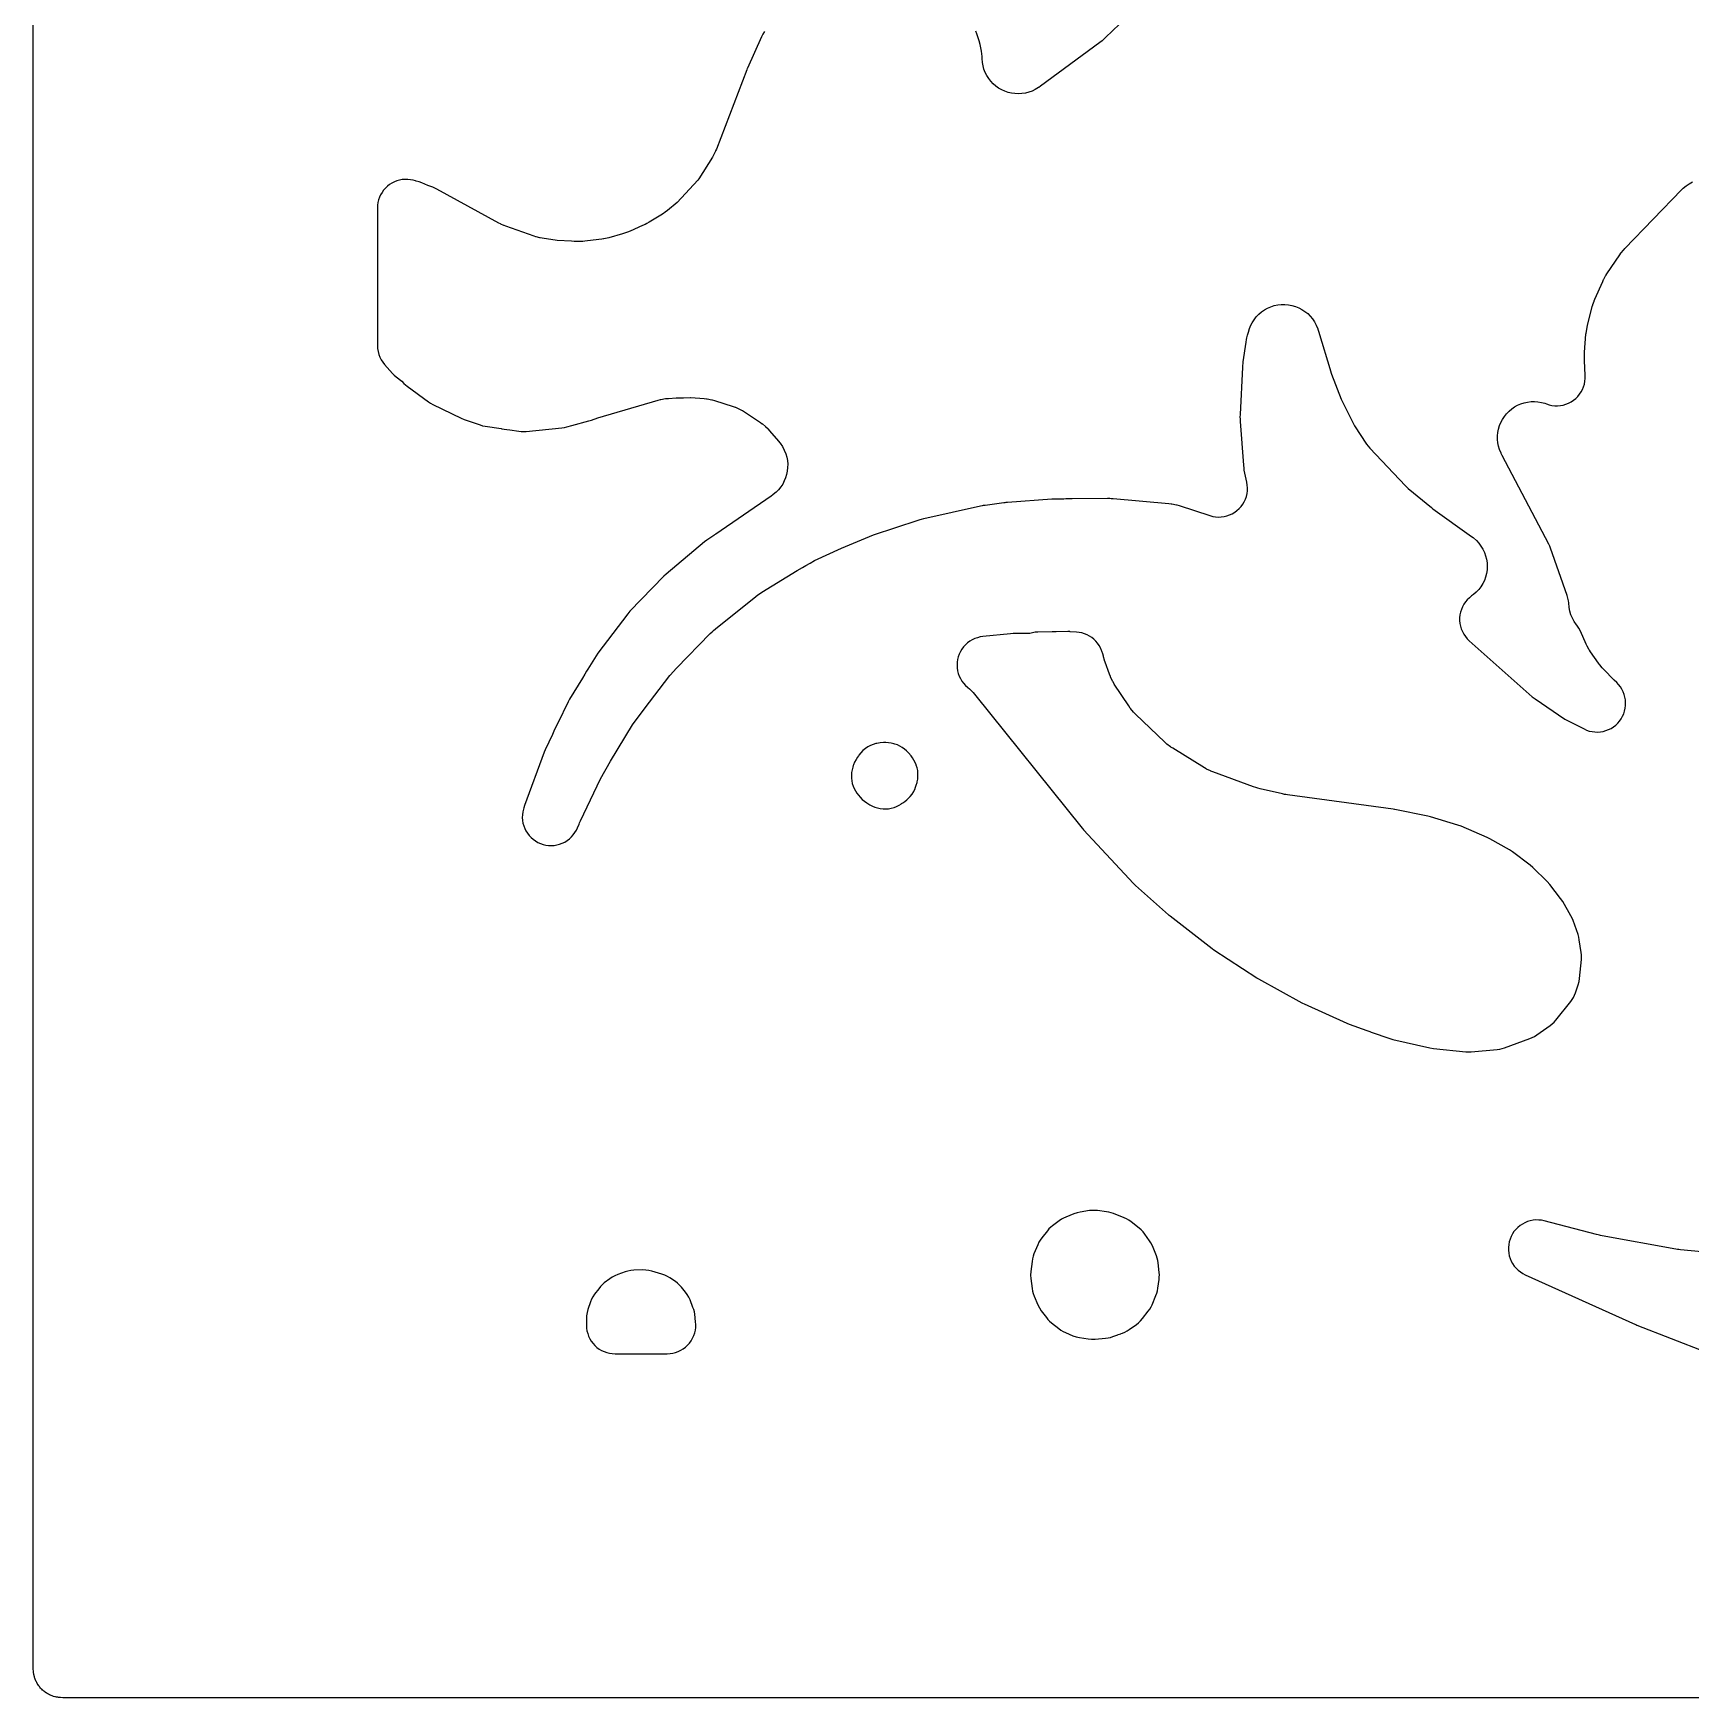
# Model space of a CAD drawing. Header units: millimetres. Extents: x 0 to 300, y 0 to 300.
# Drawn here: x -0.1 to 144.4, y -0.1 to 145 of the extents above; entities that cross this region are included whole.
import ezdxf

# ---------------------------------------------------------------- set-up
doc = ezdxf.new("R2010")
doc.units = ezdxf.units.MM
doc.layers.add('CUT', color=7, linetype='CONTINUOUS')

msp = doc.modelspace()

# ---------------------------------------------------------------- linework, layer by layer
at = {"layer": 'CUT'}
for points in [[(297.0119, -0.15), (2.9618, -0.15), (2.4114, -0.15), (2.2186, -0.1405), (2.1042, -0.1348), (2.0883, -0.1324), (2.0591, -0.1281), (1.9774, -0.116), (1.9747, -0.1156), (1.8619, -0.0988), (1.7975, -0.0826), (1.778, -0.0777), (1.7689, -0.0755), (1.7343, -0.0668), (1.6243, -0.0392), (1.4997, 0.0054), (1.3937, 0.0434), (1.3382, 0.0697), (1.3008, 0.0874), (1.2913, 0.0919), (1.2733, 0.1004), (1.1723, 0.1482), (1.0572, 0.2172), (0.9622, 0.2742), (0.9402, 0.2906), (0.9193, 0.306), (0.8936, 0.3251), (0.8534, 0.3549), (0.7655, 0.4202), (0.7062, 0.4739), (0.6886, 0.4899), (0.6742, 0.5029), (0.664, 0.5122), (0.584, 0.5848), (0.5825, 0.5864), (0.577, 0.5925), (0.5754, 0.5943), (0.4907, 0.6877), (0.4195, 0.7663), (0.4166, 0.7702), (0.4163, 0.7706), (0.3809, 0.8184), (0.3353, 0.8799), (0.2736, 0.9631), (0.1992, 1.0873), (0.1477, 1.1732), (0.0961, 1.2823), (0.0847, 1.3065), (0.0838, 1.3085), (0.0837, 1.3086), (0.043, 1.3947), (-0.0101, 1.543), (-0.0395, 1.6253), (-0.058, 1.6991), (-0.0629, 1.7187), (-0.0679, 1.7388), (-0.0812, 1.7918), (-0.099, 1.863), (-0.129, 2.065), (-0.135, 2.1053), (-0.15, 2.4114), (-0.15, 2.9225), (-0.15, 297)], [(95.1651, 146.4052), (93.3417, 144.6488), (93.1576, 144.4828), (93.029, 144.3744), (92.8342, 144.2209), (87.6603, 140.4135), (87.512, 140.3097), (87.485, 140.2918), (87.1992, 140.1214), (86.9247, 139.9917), (86.639, 139.8891), (86.3447, 139.8146), (86.0445, 139.7687), (85.7414, 139.752), (85.438, 139.7647), (85.1373, 139.8065), (84.8421, 139.8771), (84.555, 139.9759), (84.2787, 140.1019), (84.016, 140.2539), (83.769, 140.4306), (83.5403, 140.6302), (83.3319, 140.851), (83.1458, 141.0908), (82.9836, 141.3475), (82.847, 141.6186), (82.7371, 141.9016), (82.655, 142.1939), (82.6015, 142.4928), (82.5748, 142.8245), (82.5736, 142.8621), (82.5719, 142.9991), (82.5584, 143.2296), (82.5237, 143.4578), (82.4024, 144.0651), (82.3196, 144.3747), (82.1108, 144.9938), (82.0206, 145.223)], [(63.6035, 145.1737), (63.4615, 144.9558), (63.343, 144.7243), (62.1129, 141.9787), (62.1023, 141.9548), (62.1004, 141.9505), (62.0587, 141.8486), (59.4035, 134.9352), (59.3366, 134.7724), (59.3239, 134.7435), (59.1823, 134.4583), (59.0541, 134.2345), (57.8723, 132.3265), (57.7866, 132.2281), (55.989, 130.2762), (55.1403, 129.5806), (54.9299, 129.4202), (54.7833, 129.3165), (54.5621, 129.1714), (53.5533, 128.5592), (53.3406, 128.4395), (53.1937, 128.3629), (52.9736, 128.2573), (51.8807, 127.7755), (51.6414, 127.6797), (51.4769, 127.6203), (51.2316, 127.5412), (50.0298, 127.1986), (49.8933, 127.1625), (49.8687, 127.1565), (49.5921, 127.0997), (49.5671, 127.0956), (49.4274, 127.0751), (48.1657, 126.914), (47.9248, 126.8911), (47.7608, 126.8808), (47.5188, 126.8735), (47.0519, 126.8745), (47.0346, 126.8753), (47.0053, 126.8765), (46.779, 126.8865), (45.5137, 126.9419), (44.2202, 127.1494), (44.0542, 127.1799), (44.0246, 127.186), (43.6977, 127.2692), (43.6688, 127.2779), (43.5085, 127.3305), (41.0476, 128.1985), (40.904, 128.2525), (40.8785, 128.2627), (40.5987, 128.3879), (40.5741, 128.4002), (40.4382, 128.4713), (35.0388, 131.44), (34.8657, 131.5267), (34.6864, 131.5996), (34.2524, 131.757), (33.7301, 131.9812), (33.4807, 132.0729), (33.223, 132.1377), (33.1671, 132.1486), (32.973, 132.2086), (32.7383, 132.2571), (32.4999, 132.2829), (32.2602, 132.2858), (32.0213, 132.2657), (31.7855, 132.2229), (31.5548, 132.1576), (31.3314, 132.0705), (31.1174, 131.9625), (30.9148, 131.8344), (30.7253, 131.6875), (30.5508, 131.5232), (30.3928, 131.3429), (30.2528, 131.1482), (30.1321, 130.9411), (30.0318, 130.7234), (29.9528, 130.497), (29.8959, 130.2642), (29.8615, 130.0269), (29.85, 129.7874), (29.85, 129.7609), (29.85, 122.2696), (29.85, 118.025), (29.85, 117.8486), (29.85, 117.7875), (29.8634, 117.5286), (29.9037, 117.2724), (29.9702, 117.0217), (30.0623, 116.7793), (30.1791, 116.5478), (30.3192, 116.3296), (30.4811, 116.127), (31.1602, 115.3627), (31.3178, 115.2007), (31.4893, 115.0537), (31.9765, 114.6728), (32.1535, 114.4941), (32.2974, 114.3597), (32.4515, 114.2371), (34.2926, 112.887), (34.4816, 112.7613), (34.6811, 112.6532), (37.1512, 111.4566), (37.4254, 111.3434), (38.8041, 110.8675), (39.0242, 110.8027), (39.2494, 110.7583), (40.641, 110.5498), (40.6916, 110.5362), (40.9157, 110.4864), (41.1435, 110.4575), (41.3909, 110.4375), (42.1834, 110.3188), (42.3913, 110.2965), (42.6003, 110.2916), (42.809, 110.3043), (45.9286, 110.6244), (46.153, 110.6578), (46.3735, 110.7114), (46.7893, 110.8327), (48.2854, 111.2239), (48.5097, 111.294), (49.0644, 111.4963), (54.3259, 113.0311), (54.5288, 113.0841), (54.5652, 113.0926), (54.9782, 113.1643), (55.0153, 113.1686), (55.2242, 113.1871), (55.8891, 113.2271), (56.3036, 113.2374), (56.4594, 113.2413), (56.5433, 113.2434), (57.1391, 113.2583), (57.1737, 113.2568), (58.3455, 113.1657), (58.5567, 113.1433), (58.5943, 113.1382), (59.0113, 113.0576), (59.048, 113.0483), (59.2524, 112.9904), (60.8758, 112.4807), (61.0446, 112.4233), (61.0745, 112.4123), (61.3765, 112.2848), (61.665, 112.1293), (61.6923, 112.1128), (61.8429, 112.0172), (63.2583, 111.0703), (63.4025, 110.9689), (63.4278, 110.9501), (63.679, 110.7455), (63.9099, 110.5181), (63.9313, 110.495), (64.0479, 110.3628), (64.8101, 109.4562), (64.933, 109.302), (64.9542, 109.2739), (65.157, 108.9734), (65.3193, 108.6683), (65.4469, 108.3537), (65.5349, 108.0555), (65.5923, 107.7571), (65.6206, 107.4545), (65.6197, 107.1507), (65.5894, 106.8483), (65.53, 106.5502), (65.4422, 106.2593), (65.3267, 105.9783), (65.1846, 105.7096), (65.0172, 105.456), (64.8261, 105.2197), (64.6132, 105.0029), (64.3579, 104.7889), (64.3321, 104.7694), (64.1851, 104.6633), (59.347, 101.347), (59.2434, 101.279), (59.1841, 101.2354), (58.5655, 100.8114), (58.3739, 100.666), (55.0277, 97.8639), (54.8343, 97.6837), (51.8671, 94.6106), (51.6754, 94.3871), (49.061, 90.948), (48.9152, 90.734), (48.2085, 89.572), (48.0838, 89.3974), (47.9213, 89.1377), (47.7277, 88.7813), (46.6099, 86.9433), (46.492, 86.7258), (45.5943, 84.855), (45.3589, 84.4217), (45.2321, 84.1509), (45.115, 83.8563), (44.4772, 82.527), (44.3858, 82.3111), (42.6719, 77.6668), (42.6064, 77.463), (42.5739, 77.3447), (42.521, 77.107), (42.4914, 76.8653), (42.4855, 76.6219), (42.5033, 76.3791), (42.5446, 76.1391), (42.6091, 75.9043), (42.6961, 75.6769), (42.8048, 75.4591), (42.9342, 75.2528), (43.0831, 75.0601), (43.2499, 74.8828), (43.4333, 74.7226), (43.6313, 74.581), (43.8422, 74.4593), (44.064, 74.3587), (44.2944, 74.2801), (44.5315, 74.2244), (44.7728, 74.1919), (45.0161, 74.1831), (45.2591, 74.198), (45.4996, 74.2365), (45.7351, 74.2982), (45.9635, 74.3825), (46.1827, 74.4886), (46.3904, 74.6155), (46.5849, 74.7621), (46.7642, 74.9269), (46.9266, 75.1083), (47.0705, 75.3047), (47.1947, 75.5141), (47.2979, 75.7346), (47.4298, 76.0564), (47.4724, 76.1562), (47.5024, 76.2236), (47.5479, 76.3221), (49.3116, 80.0021), (50.1785, 81.5358), (52.094, 84.7028), (53.0952, 86.0883), (55.3414, 89.003), (55.3754, 89.0446), (55.9276, 89.6528), (58.8769, 92.6784), (59.0385, 92.8346), (59.1513, 92.9373), (59.322, 93.0834), (62.832, 95.912), (63.0229, 96.056), (63.1555, 96.1495), (63.3551, 96.2811), (66.4374, 98.1741), (66.909, 98.4398), (67.2, 98.6039), (67.5821, 98.8192), (67.9659, 99.0355), (70.3114, 100.1256), (73.0986, 101.2911), (76.9995, 102.5747), (77.1787, 102.6287), (77.3012, 102.6624), (77.4828, 102.7074), (82.4456, 103.8073), (82.5967, 103.8375), (82.6997, 103.856), (82.852, 103.88), (84.4717, 104.1015), (84.591, 104.1158), (84.6723, 104.1243), (84.7921, 104.1349), (88.6423, 104.4117), (89.3752, 104.4291), (89.6877, 104.4365), (89.8741, 104.4409), (90.4191, 104.4538), (93.5185, 104.4739), (93.6993, 104.4707), (93.8219, 104.4656), (94.0023, 104.4537), (98.856, 104.0159), (99.065, 103.9911), (99.1021, 103.9857), (99.5141, 103.9012), (99.5503, 103.8917), (99.7522, 103.8322), (102.4363, 102.9594), (102.6777, 102.894), (102.9245, 102.8531), (103.1741, 102.837), (103.424, 102.846), (103.6718, 102.8799), (103.915, 102.9384), (104.1511, 103.0209), (104.3778, 103.1266), (104.5928, 103.2544), (104.7939, 103.403), (104.9792, 103.571), (105.1468, 103.7567), (105.295, 103.9582), (105.4223, 104.1735), (105.5274, 104.4004), (105.6094, 104.6367), (105.6674, 104.88), (105.7007, 105.1279), (105.7091, 105.3779), (105.6925, 105.6274), (105.651, 105.8741), (105.4808, 106.6474), (105.4326, 106.9113), (105.4063, 107.0914), (105.377, 107.3581), (105.0972, 111.1597), (105.0874, 111.3915), (105.0856, 111.5489), (105.09, 111.7809), (105.2974, 115.9032), (105.3103, 116.0772), (105.3217, 116.1952), (105.3426, 116.3684), (105.5911, 118.0906), (105.6302, 118.3134), (105.6613, 118.4638), (105.7137, 118.6838), (105.7913, 118.9711), (105.8444, 119.1498), (105.8547, 119.1815), (105.9766, 119.5018), (106.1162, 119.7816), (106.2829, 120.0461), (106.475, 120.2927), (106.6907, 120.5191), (106.9278, 120.7229), (107.184, 120.9021), (107.4567, 121.055), (107.7432, 121.1801), (108.0408, 121.2761), (108.3464, 121.3421), (108.6571, 121.3774), (108.9697, 121.3817), (109.2812, 121.355), (109.5885, 121.2974), (109.8886, 121.2096), (110.1784, 121.0924), (110.4552, 120.9471), (110.7162, 120.7749), (110.9588, 120.5777), (111.1807, 120.3574), (111.3795, 120.1161), (111.5534, 119.8563), (111.7007, 119.5805), (111.8313, 119.2637), (111.8424, 119.2323), (111.9005, 119.0551), (112.9657, 115.5047), (112.977, 115.4681), (112.9791, 115.4613), (113.0327, 115.3094), (113.8825, 113.1265), (113.9693, 112.9291), (114.8864, 111.0665), (115.0379, 110.8012), (116.0912, 109.1928), (116.2196, 109.0144), (116.3632, 108.8479), (119.4771, 105.5436), (119.7139, 105.3228), (121.749, 103.6587), (121.772, 103.6401), (121.7762, 103.6367), (121.8756, 103.5614), (125.2293, 101.1481), (125.3783, 101.0351), (125.4045, 101.0142), (125.6624, 100.7864), (125.8759, 100.556), (126.0653, 100.3056), (126.2287, 100.0375), (126.3646, 99.7544), (126.4716, 99.4592), (126.5487, 99.1548), (126.5949, 98.8442), (126.61, 98.5305), (126.5937, 98.217), (126.5463, 97.9066), (126.4681, 97.6024), (126.3599, 97.3076), (126.2229, 97.0251), (126.0585, 96.7576), (125.8681, 96.5079), (125.6538, 96.2784), (125.4177, 96.0714), (125.2498, 95.9516), (125.0544, 95.7969), (124.8753, 95.6234), (124.7144, 95.433), (124.5733, 95.2275), (124.4534, 95.009), (124.3558, 94.7796), (124.2815, 94.5416), (124.2313, 94.2974), (124.2056, 94.0494), (124.2048, 93.8001), (124.2289, 93.552), (124.2775, 93.3075), (124.3502, 93.0691), (124.4463, 92.839), (124.5649, 92.6197), (124.7047, 92.4133), (124.8643, 92.2219), (125.0422, 92.0473), (130.5414, 87.1645), (130.7994, 86.964), (133.3861, 85.212), (133.6613, 85.0503), (135.0516, 84.3483), (135.2759, 84.2485), (135.5089, 84.1712), (135.7483, 84.1172), (135.9919, 84.0869), (136.2374, 84.0806), (136.4822, 84.0985), (136.7241, 84.1402), (136.9608, 84.2055), (137.1899, 84.2937), (137.4092, 84.4039), (137.6167, 84.5351), (137.8103, 84.686), (137.9882, 84.8552), (138.1486, 85.041), (138.29, 85.2417), (138.4111, 85.4552), (138.5107, 85.6796), (138.5877, 85.9127), (138.6415, 86.1522), (138.6716, 86.3959), (138.6776, 86.6413), (138.6596, 86.8861), (138.6176, 87.128), (138.5521, 87.3646), (138.4637, 87.5936), (138.3532, 87.8128), (138.2218, 88.0202), (138.0707, 88.2137), (137.9014, 88.3914), (137.6772, 88.6046), (136.7475, 89.5534), (136.6387, 89.6693), (136.6196, 89.6904), (136.4172, 89.9354), (136.4, 89.9581), (136.3068, 90.0868), (135.6194, 91.0795), (135.5231, 91.2257), (135.5065, 91.2522), (135.335, 91.5572), (135.321, 91.5851), (135.2461, 91.7433), (134.7416, 92.8761), (134.6038, 93.1417), (134.4352, 93.3889), (134.3937, 93.4424), (134.1928, 93.7319), (134.0372, 94.0136), (133.9112, 94.3098), (133.8162, 94.6174), (133.7531, 94.933), (133.7136, 95.348), (133.7134, 95.3479), (133.6976, 95.5181), (133.6516, 95.7575), (133.5825, 95.9912), (132.1369, 100.1271), (132.0695, 100.2992), (131.9896, 100.4658), (127.9141, 108.2162), (127.8337, 108.3784), (127.82, 108.4078), (127.6941, 108.7163), (127.607, 109.0074), (127.5484, 109.3057), (127.5188, 109.6082), (127.5186, 109.9121), (127.5477, 110.2146), (127.6059, 110.5129), (127.6926, 110.8042), (127.807, 111.0858), (127.948, 111.355), (128.1144, 111.6094), (128.3046, 111.8465), (128.5168, 112.0641), (128.7489, 112.2602), (128.999, 112.433), (129.2645, 112.5809), (129.5431, 112.7024), (129.8321, 112.7965), (130.1288, 112.8622), (130.4305, 112.899), (130.7344, 112.9065), (131.0375, 112.8847), (131.3372, 112.8336), (131.6304, 112.7539), (131.7748, 112.6992), (132.0111, 112.6229), (132.2537, 112.5704), (132.5004, 112.5423), (132.7487, 112.5387), (132.9961, 112.5598), (133.2402, 112.6053), (133.4785, 112.6748), (133.7088, 112.7676), (133.9287, 112.8828), (134.1362, 113.0193), (134.3291, 113.1756), (134.5055, 113.3503), (134.6637, 113.5416), (134.8022, 113.7477), (134.9195, 113.9666), (135.0145, 114.1959), (135.0864, 114.4336), (135.1343, 114.6772), (135.1578, 114.9244), (135.1566, 115.1727), (135.0856, 116.4807), (135.0844, 116.5382), (135.0871, 116.5563), (135.0995, 116.8038), (135.0996, 117.2218), (135.2214, 118.7832), (135.2295, 118.8639), (135.3524, 119.5402), (135.7715, 121.188), (135.8129, 121.3374), (135.8208, 121.364), (135.9218, 121.6571), (135.9319, 121.683), (135.9914, 121.8262), (136.6793, 123.3894), (136.7517, 123.5442), (136.7652, 123.5716), (136.9307, 123.8705), (136.9468, 123.8965), (137.0396, 124.0401), (138.1807, 125.7193), (138.2737, 125.8501), (138.2908, 125.8731), (138.493, 126.122), (138.5121, 126.1434), (138.621, 126.2612), (143.5476, 131.3626), (143.6776, 131.4908), (143.7014, 131.5132), (143.9569, 131.7308), (144.2082, 131.9057), (144.4944, 132.066)], [(149.6404, 38.3462), (143.4741, 38.9268), (143.3168, 38.945), (143.2102, 38.9596), (143.0538, 38.9844), (136.6372, 40.1411), (136.4968, 40.1691), (136.4017, 40.1901), (136.2825, 40.2187), (136.1429, 40.2546), (131.586, 41.4412), (131.3436, 41.4916), (131.0974, 41.5178), (130.8498, 41.5196), (130.6033, 41.4968), (130.3602, 41.4498), (130.123, 41.3789), (129.8939, 41.285), (129.6752, 41.1688), (129.4692, 41.0316), (129.2777, 40.8746), (129.1026, 40.6995), (128.9458, 40.508), (128.8086, 40.3018), (128.6925, 40.0831), (128.5987, 39.854), (128.5279, 39.6168), (128.481, 39.3736), (128.4583, 39.1271), (128.4601, 38.8795), (128.4864, 38.6333), (128.537, 38.3909), (128.6113, 38.1547), (128.7085, 37.9271), (128.8278, 37.7101), (128.968, 37.506), (129.1277, 37.3168), (129.3053, 37.1443), (129.4991, 36.9902), (129.7072, 36.8561), (129.9276, 36.7432), (139.5334, 32.4076), (139.5564, 32.3973), (139.5605, 32.3955), (139.6584, 32.355), (145.6496, 30.0206)]]:
    msp.add_lwpolyline(points, dxfattribs=at)
for points in [[(81.707, 92.1237), (81.4971, 91.9972), (81.3006, 91.8508), (81.1194, 91.6859), (80.9552, 91.504), (80.8096, 91.3069), (80.684, 91.0965), (80.5795, 90.8749), (80.4973, 90.644), (80.4381, 90.4063), (80.4024, 90.1638), (80.3907, 89.9191), (80.4029, 89.6744), (80.4391, 89.432), (80.4988, 89.1943), (80.5815, 88.9637), (80.6864, 88.7422), (80.8124, 88.5321), (80.9584, 88.3353), (81.123, 88.1538), (81.3045, 87.9892), (81.3217, 87.9752), (81.468, 87.8486), (81.4935, 87.8253), (81.7656, 87.5505), (81.7886, 87.5247), (81.9137, 87.3771), (91.3023, 75.6977), (91.3238, 75.6714), (91.3277, 75.6666), (91.422, 75.559), (95.7778, 70.8638), (95.953, 70.6926), (98.8282, 68.146), (98.8515, 68.1256), (98.8557, 68.1219), (98.9564, 68.0394), (102.6194, 65.1941), (102.7879, 65.0741), (106.5164, 62.6436), (106.546, 62.6246), (106.5514, 62.6212), (106.679, 62.5458), (110.459, 60.4596), (110.4927, 60.4413), (110.4986, 60.4382), (110.6426, 60.3674), (114.3823, 58.6758), (114.5778, 58.5971), (116.1024, 58.057), (116.1236, 58.0479), (116.3834, 57.952), (116.5019, 57.9155), (118.1081, 57.3465), (118.3819, 57.2668), (121.6123, 56.523), (121.9256, 56.4716), (124.743, 56.1912), (124.9825, 56.1789), (125.2221, 56.1896), (127.4901, 56.4006), (127.7013, 56.4294), (127.9092, 56.476), (128.1124, 56.5402), (130.3367, 57.3484), (130.5413, 57.4332), (130.7376, 57.5358), (130.9241, 57.6553), (132.0968, 58.4826), (132.2815, 58.6263), (132.452, 58.7867), (132.6067, 58.9623), (133.8889, 60.5626), (134.0172, 60.7379), (134.1298, 60.9237), (134.2259, 61.1185), (134.3047, 61.321), (134.5461, 62.0308), (134.6228, 62.3076), (134.6672, 62.5913), (134.828, 64.2295), (134.8397, 64.4364), (134.8342, 64.6436), (134.8116, 64.8496), (134.6419, 65.9649), (134.5969, 66.1904), (134.5314, 66.4108), (134.104, 67.6388), (134.0173, 67.8548), (133.9109, 68.0619), (133.2085, 69.2851), (133.0139, 69.575), (132.0672, 70.7922), (131.83, 71.0561), (130.5799, 72.2628), (130.3484, 72.4605), (128.8136, 73.6172), (128.5391, 73.7972), (126.8474, 74.7533), (126.6183, 74.8678), (124.332, 75.8668), (124.0577, 75.968), (121.6671, 76.6943), (121.4256, 76.7547), (118.5595, 77.3217), (118.5311, 77.3272), (118.526, 77.3281), (118.406, 77.3474), (109.2094, 78.598), (109.0418, 78.6246), (108.9284, 78.6453), (108.7621, 78.6796), (106.8276, 79.1237), (106.5988, 79.1839), (106.4448, 79.2296), (106.2202, 79.3041), (102.6902, 80.6003), (102.5152, 80.6695), (102.4843, 80.6827), (102.146, 80.8471), (102.1165, 80.8632), (101.9539, 80.958), (99.1867, 82.6646), (99.022, 82.7723), (98.9931, 82.7923), (98.6817, 83.0327), (98.6551, 83.0556), (98.5093, 83.1878), (95.9476, 85.6352), (95.7965, 85.788), (95.7704, 85.816), (95.4958, 86.1464), (95.473, 86.1772), (95.3503, 86.3537), (94.0989, 88.2684), (93.9849, 88.4545), (93.9655, 88.4882), (93.7709, 88.8786), (93.7556, 88.9143), (93.6756, 89.1174), (93.2963, 90.1694), (93.2459, 90.3192), (93.2374, 90.3462), (93.1556, 90.6515), (93.1437, 90.7049), (93.1427, 90.7047), (93.0903, 90.9122), (93.0126, 91.1279), (92.9872, 91.2041), (92.8914, 91.4214), (92.7753, 91.6286), (92.6401, 91.8238), (92.487, 92.0053), (92.3174, 92.1715), (92.1328, 92.3208), (91.9348, 92.4519), (91.7253, 92.5637), (91.5061, 92.6551), (91.2793, 92.7253), (91.0468, 92.7736), (90.8108, 92.7997), (90.2556, 92.8344), (90.2186, 92.8364), (90.2118, 92.8367), (90.0557, 92.8393), (89.0196, 92.8239), (88.8909, 92.8259), (88.6903, 92.8191), (87.4419, 92.8006), (87.198, 92.785), (86.9567, 92.7457), (86.7205, 92.683), (86.6851, 92.6698), (85.2934, 92.6658), (85.0485, 92.6531), (82.6386, 92.4089), (82.3963, 92.3723), (82.1588, 92.3121), (81.9283, 92.229)], [(72.7897, 77.7423), (73.0022, 77.6252), (73.225, 77.5292), (73.4561, 77.4553), (73.6933, 77.4042), (73.9344, 77.3763), (74.177, 77.3719), (74.4188, 77.3911), (74.6577, 77.4335), (74.8914, 77.499), (75.1176, 77.5868), (75.3342, 77.6961), (75.5392, 77.8259), (75.5557, 77.8388), (75.6499, 77.8921), (75.8408, 78.025), (76.0185, 78.175), (76.1815, 78.341), (76.2902, 78.4625), (76.4607, 78.6753), (76.607, 78.9054), (76.7273, 79.1501), (76.7478, 79.1981), (76.8369, 79.4419), (76.9003, 79.6936), (76.9047, 79.7243), (76.9071, 79.7321), (76.9561, 79.9759), (76.9805, 80.2235), (76.9803, 80.4722), (76.9553, 80.7197), (76.9058, 80.9634), (76.8324, 81.2011), (76.8219, 81.23), (76.7363, 81.436), (76.6326, 81.6335), (76.5117, 81.821), (76.3747, 81.997), (76.149, 82.2614), (75.9851, 82.4358), (75.8053, 82.5938), (75.6112, 82.7338), (75.4046, 82.8546), (75.1875, 82.9551), (74.9617, 83.0344), (74.8901, 83.0557), (74.653, 83.114), (74.4114, 83.1488), (74.1676, 83.16), (73.9626, 83.1593), (73.6712, 83.1413), (73.3839, 83.0895), (73.3117, 83.0721), (73.0732, 83.0018), (72.8428, 82.9081), (72.6229, 82.792), (72.4156, 82.6546), (72.3925, 82.6376), (72.1816, 82.4636), (71.9909, 82.2676), (71.8227, 82.052), (71.7933, 82.0043), (71.7188, 81.903), (71.5785, 81.6905), (71.4606, 81.4647), (71.3662, 81.2282), (71.3439, 81.1499), (71.2956, 81.0201), (71.2345, 80.7909), (71.1953, 80.5569), (71.1901, 80.5133), (71.1734, 80.2811), (71.1784, 80.0484), (71.205, 79.8172), (71.253, 79.5894), (71.3219, 79.3671), (71.4112, 79.1521), (71.5202, 78.9464), (71.6478, 78.7517), (71.7929, 78.5698), (71.9519, 78.3884), (72.1251, 78.2097), (72.3152, 78.0491), (72.5204, 77.9082)], [(86.9648, 35.319), (87.025, 35.0956), (87.1056, 34.8788), (87.4298, 34.117), (87.5654, 33.8453), (87.733, 33.5921), (88.1775, 33.0018), (88.3123, 32.8377), (88.4607, 32.6856), (88.6214, 32.5466), (89.2476, 32.05), (89.4313, 31.9175), (89.6262, 31.8021), (89.8307, 31.7048), (90.4926, 31.4261), (90.7779, 31.3258), (91.0731, 31.2607), (91.809, 31.1446), (92.1138, 31.1154), (92.4199, 31.1238), (93.3317, 31.2048), (93.5515, 31.2342), (93.7677, 31.2829), (93.9788, 31.3506), (94.4137, 31.5117), (94.4459, 31.5203), (94.6553, 31.597), (94.6972, 31.6167), (94.8175, 31.6612), (95.0167, 31.745), (95.208, 31.8457), (95.3899, 31.9625), (96.0266, 32.4115), (96.2183, 32.5611), (96.3946, 32.7287), (96.5537, 32.9126), (97.0622, 33.5615), (97.1908, 33.7414), (97.3029, 33.932), (97.3978, 34.1317), (97.7319, 34.9235), (97.8097, 35.1338), (97.8683, 35.3501), (97.9074, 35.5709), (98.0057, 36.3218), (98.0239, 36.5256), (98.0254, 36.7302), (98.0102, 36.9343), (97.9122, 37.7793), (97.88, 37.9832), (97.831, 38.1838), (97.7657, 38.3796), (97.4799, 39.1315), (97.3952, 39.3285), (97.2939, 39.5175), (97.1769, 39.6971), (96.7484, 40.2965), (96.6038, 40.4801), (96.4426, 40.6494), (96.2663, 40.8029), (95.57, 41.3541), (95.376, 41.4931), (95.1695, 41.6131), (94.9526, 41.7128), (94.0337, 42.083), (93.8314, 42.1546), (93.6238, 42.2085), (93.4122, 42.2445), (92.6328, 42.3428), (92.4041, 42.361), (92.1748, 42.3582), (91.9466, 42.3344), (91.1311, 42.2112), (90.8457, 42.1509), (90.5693, 42.0578), (89.8676, 41.7748), (89.6706, 41.6852), (89.4821, 41.5789), (89.3034, 41.4568), (88.7229, 41.0217), (88.5572, 40.886), (88.4036, 40.7366), (88.2635, 40.5746), (87.776, 39.9599), (87.6405, 39.7718), (87.523, 39.5719), (87.4246, 39.3621), (87.0948, 38.5648), (87.0174, 38.3506), (86.9598, 38.1303), (86.9226, 37.9057), (86.816, 37.0138), (86.7984, 36.7101), (86.8178, 36.4066), (86.9254, 35.5469)], [(48.2693, 31.3766), (48.3751, 31.1569), (48.5018, 30.9486), (48.6481, 30.7536), (48.8128, 30.5737), (48.9942, 30.4108), (49.1906, 30.2663), (49.4002, 30.1417), (49.6209, 30.038), (49.8507, 29.9563), (50.0873, 29.8975), (50.3285, 29.8619), (50.5721, 29.85), (50.6497, 29.85), (54.9996, 29.85), (55.1129, 29.85), (55.3612, 29.8624), (55.607, 29.8993), (55.848, 29.9605), (56.0817, 30.0453), (56.3058, 30.1529), (56.5181, 30.2823), (56.7165, 30.432), (56.899, 30.6008), (57.0639, 30.7868), (57.2095, 30.9883), (57.3344, 31.2032), (57.4373, 31.4295), (57.5172, 31.6649), (57.5734, 31.9071), (57.6052, 32.1537), (57.6124, 32.4021), (57.5948, 32.6501), (57.5173, 33.2916), (57.4837, 33.4972), (57.433, 33.6994), (57.3657, 33.8966), (57.1141, 34.5444), (57.0054, 34.7857), (56.8718, 35.0141), (56.7147, 35.2271), (56.3592, 35.6595), (56.1981, 35.8372), (56.0208, 35.9987), (55.8288, 36.1424), (55.347, 36.4683), (55.1298, 36.5997), (54.9004, 36.7083), (54.6612, 36.7932), (53.7736, 37.0581), (53.5104, 37.1213), (53.242, 37.1557), (52.9714, 37.1609), (52.2, 37.134), (51.9473, 37.1123), (51.698, 37.0651), (51.4548, 36.9928), (50.7984, 36.761), (50.5574, 36.6615), (50.3281, 36.5374), (50.113, 36.3901), (49.6348, 36.0247), (49.4556, 35.874), (49.2913, 35.7071), (49.1433, 35.5255), (48.7836, 35.0395), (48.6436, 34.8289), (48.5257, 34.6053), (48.4309, 34.3709), (48.2046, 33.7178), (48.1266, 33.4428), (48.0805, 33.1607), (48.0669, 32.8751), (48.0722, 32.3259), (48.0864, 32.0825), (48.1243, 31.8416), (48.1855, 31.6056)]]:
    msp.add_lwpolyline(points, close=True, dxfattribs=at)

doc.saveas('drawing.dxf')
